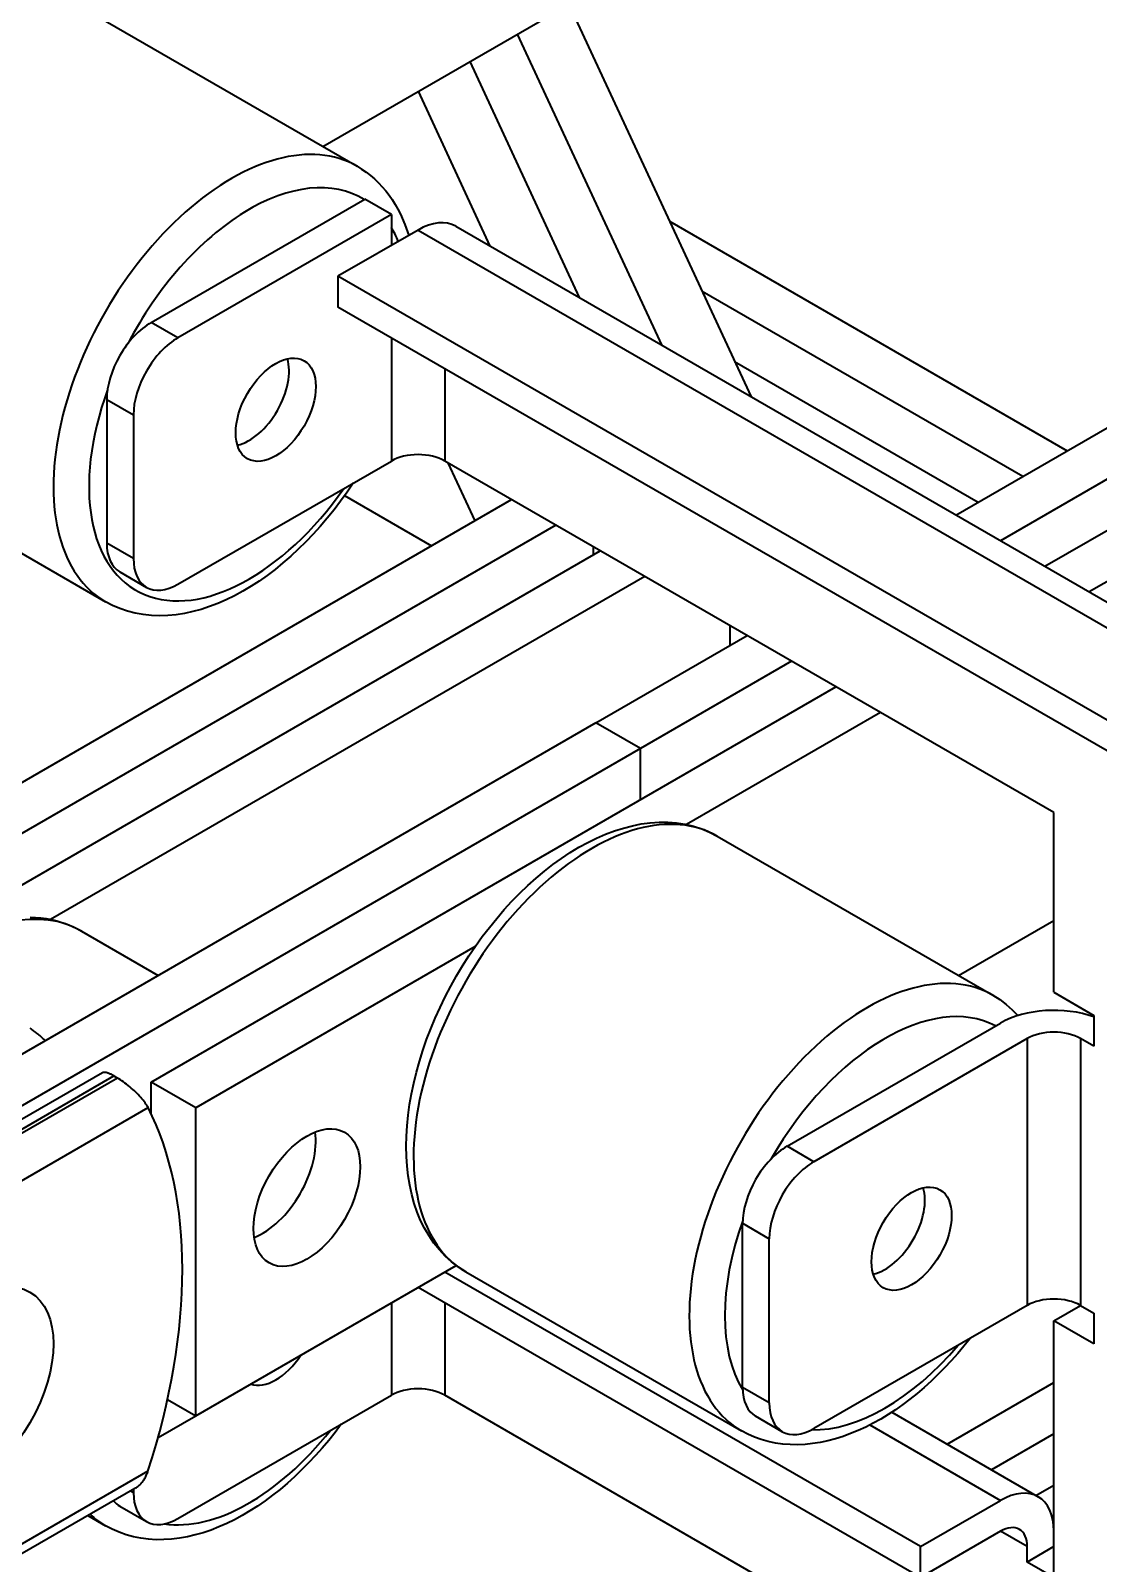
# Model space of a CAD drawing. Header units: millimetres. Extents: x -116965 to 323937, y 291661 to 566926.
# Drawn here: x -12059 to -11974.1, y 301887.9 to 302009.8 of the extents above; entities that cross this region are included whole.
import ezdxf

# ---------------------------------------------------------------- set-up
doc = ezdxf.new("R2010")
doc.units = ezdxf.units.MM
doc.layers.add('Visible Edges(Schneider)', color=7, linetype='Continuous', lineweight=35)
doc.layers.add('Visible Tangent Edges(Schneider)', color=7, linetype='Continuous', lineweight=35)

msp = doc.modelspace()

# ---------------------------------------------------------------- linework, layer by layer
at = {"layer": 'Visible Edges(Schneider)'}
for p, q in [((-12035.789033, 302000.624742), (-12003.389084, 302019.330862)), ((-12054.981421, 302011.705473), (-12033.061111, 301999.049776)), ((-12016.21749, 302011.924378), (-12001.735357, 301980.719719)), ((-12008.806425, 301984.802202), (-12020.299972, 302009.567356)), ((-12024.105054, 302007.370491), (-12015.397019, 301988.607283)), ((-12022.468087, 301992.689766), (-12028.187537, 302005.013468)), ((-11985.442316, 301971.312928), (-11928.863366, 302003.9788)), ((-11978.371248, 301967.230445), (-11914.72123, 302003.9788)), ((-11925.327832, 302001.937558), (-11981.906782, 301969.271686)), ((-11911.185696, 302001.937558), (-11974.835714, 301965.189203)), ((-12049.425072, 301986.628247), (-12032.454509, 301996.426206)), ((-12030.333189, 301995.201461), (-12032.454509, 301996.426206)), ((-12030.333189, 301995.201461), (-12047.303752, 301985.403502)), ((-12030.333189, 301995.201461), (-12030.333189, 301992.751972)), ((-12008.213452, 301994.678074), (-11976.593074, 301976.42204)), ((-12028.211869, 301993.976717), (-12034.57583, 301990.302482)), ((-12025.211869, 301994.273889), (-11961.218705, 301957.327419)), ((-11970.582666, 301953.356012), (-12034.57583, 301990.302482)), ((-12034.57583, 301990.302482), (-12034.57583, 301987.852992)), ((-11980.128608, 301974.380799), (-12005.625261, 301989.101299)), ((-11970.582666, 301950.906522), (-12034.57583, 301987.852992)), ((-12003.037071, 301983.524523), (-11983.664141, 301972.339557)), ((-12052.960606, 301980.504523), (-12052.960606, 301969.073571)), ((-12050.839286, 301979.279778), (-12050.839286, 301967.848826)), ((-12074.981421, 301977.064457), (-12053.061111, 301964.40876)), ((-12047.303752, 301965.807584), (-12030.333189, 301975.605543)), ((-11977.653734, 301947.640536), (-12026.090548, 301975.605543)), ((-12025.840353, 301975.461093), (-12023.70466, 301970.859313)), ((-12064.627868, 301947.232287), (-12020.787247, 301972.543681)), ((-12034.053085, 301972.854247), (-12027.151208, 301968.869447)), ((-12017.251714, 301970.50244), (-12061.092334, 301945.191046)), ((-12099.983207, 301918.654907), (-12013.71618, 301968.461198)), ((-12010.180646, 301966.419957), (-12057.422461, 301939.144882)), ((-12051.925072, 301966.784685), (-12049.803752, 301965.55994)), ((-12014.069733, 301954.784881), (-12002.048918, 301961.725102)), ((-11998.513384, 301959.68386), (-12010.534199, 301952.743639)), ((-12049.425072, 301926.2075), (-11994.97785, 301957.642619)), ((-11991.442316, 301955.601377), (-12006.864326, 301946.697475)), ((-12014.069733, 301954.784881), (-12084.780411, 301913.960052)), ((-12010.534199, 301952.743639), (-12014.069733, 301954.784881)), ((-12010.534199, 301952.743639), (-12081.244877, 301911.91881)), ((-12010.534199, 301948.661156), (-12010.534199, 301952.743639)), ((-11977.653734, 301933.351845), (-11977.653734, 301947.640536)), ((-12004.423286, 301945.773374), (-11982.502976, 301933.117677)), ((-11985.230898, 301934.692643), (-11977.653734, 301939.067321)), ((-12054.981421, 301938.220781), (-12048.870509, 301934.692643)), ((-12023.663756, 301936.99832), (-12045.889538, 301924.166259)), ((-11977.653734, 301933.351845), (-11974.471753, 301931.514728)), ((-11974.471753, 301931.514728), (-11974.471753, 301929.065238)), ((-11998.866937, 301921.104397), (-11981.896374, 301930.902356)), ((-11979.775054, 301929.677611), (-11996.745617, 301919.879652)), ((-11974.471753, 301929.065238), (-11975.532413, 301929.677611)), ((-12053.293284, 301926.953253), (-12079.477728, 301911.842225)), ((-12052.391849, 301926.69589), (-12052.109006, 301926.532591)), ((-12045.889538, 301924.166259), (-12049.425072, 301926.2075)), ((-12049.425072, 301923.671032), (-12049.425072, 301926.2075)), ((-12045.889538, 301899.671361), (-12045.889538, 301924.166259)), ((-12002.402471, 301901.916727), (-12002.402471, 301914.980672)), ((-12000.281151, 301900.691982), (-12000.281151, 301913.755927)), ((-12045.889538, 301899.671361), (-12025.179845, 301911.628108)), ((-11988.260336, 301889.26103), (-12026.090548, 301911.102314)), ((-12024.423286, 301911.132358), (-12002.502976, 301898.476661)), ((-11988.260336, 301886.81154), (-12028.211869, 301909.877569)), ((-11979.775054, 301908.4487), (-11996.745617, 301898.650741)), ((-11977.653734, 301907.223955), (-11975.532413, 301908.4487)), ((-11975.532413, 301908.4487), (-11974.471753, 301907.836327)), ((-11977.653734, 301886.81154), (-11977.653734, 301907.223955)), ((-11974.471753, 301905.386837), (-11977.653734, 301907.223955)), ((-11974.471753, 301907.836327), (-11974.471753, 301905.386837)), ((-11986.149423, 301897.419987), (-11977.653734, 301902.324975)), ((-12048.137012, 301900.968941), (-12045.889538, 301899.671361)), ((-12047.303752, 301891.506396), (-12030.333189, 301901.304355)), ((-11977.653734, 301873.339347), (-12026.090548, 301901.304355)), ((-12048.885283, 301897.941768), (-12045.889538, 301899.671361)), ((-11999.245617, 301898.403097), (-12001.366937, 301899.627841)), ((-11990.545733, 301899.958198), (-11978.896374, 301893.232438)), ((-11977.653734, 301898.242492), (-11982.613889, 301895.378746)), ((-12050.716628, 301893.898687), (-12076.902068, 301878.787084)), ((-12050.839286, 301893.827901), (-12050.839286, 301893.547637)), ((-11979.078355, 301893.337504), (-11977.653734, 301894.160009)), ((-12051.925072, 301892.483496), (-12049.803752, 301891.258751)), ((-11988.260336, 301889.26103), (-11981.896374, 301892.935265)), ((-12054.46578, 301891.735053), (-12053.061111, 301890.924067)), ((-11981.896374, 301890.485775), (-11988.260336, 301886.81154)), ((-11988.260336, 301886.81154), (-11988.260336, 301889.26103)), ((-11977.653734, 301889.26103), (-11979.775054, 301888.036285)), ((-11979.775054, 301888.036285), (-11979.775054, 301889.26103)), ((-11977.653734, 301886.81154), (-11979.775054, 301888.036285))]:
    msp.add_line(p, q, dxfattribs=at)
at = {"layer": 'Visible Edges(Schneider)', "flags": 128}
for points in [[(-12033.061112, 301999.049776), (-12032.6955, 301998.825158), (-12032.342523, 301998.581095), (-12032.002666, 301998.31836), (-12031.676416, 301998.037726), (-12031.364262, 301997.739965), (-12031.066691, 301997.425851), (-12030.784191, 301997.096155), (-12030.517248, 301996.75165), (-12030.266326, 301996.393119), (-12030.031373, 301996.021459), (-12029.81221, 301995.637336), (-12029.608736, 301995.241349), (-12029.248461, 301994.41617), (-12028.94975, 301993.5507)], [(-12033.366062, 301973.854513), (-12033.857512, 301973.130983), (-12034.366339, 301972.423558), (-12034.89163, 301971.733538), (-12035.432475, 301971.062224), (-12035.987963, 301970.410917), (-12036.557146, 301969.780922), (-12037.139081, 301969.173392), (-12037.732834, 301968.589436), (-12038.337474, 301968.030158), (-12038.952069, 301967.496666), (-12039.575687, 301966.990067), (-12040.207397, 301966.511467), (-12040.846276, 301966.061898), (-12041.491465, 301965.642289), (-12042.142136, 301965.253642), (-12042.797463, 301964.896961), (-12043.456615, 301964.573247), (-12044.118769, 301964.283506), (-12044.783095, 301964.02874), (-12045.448862, 301963.809963), (-12046.115529, 301963.62832), (-12046.781782, 301963.48504), (-12047.446214, 301963.381352), (-12048.107414, 301963.318488), (-12048.763977, 301963.297678), (-12049.414493, 301963.320151), (-12050.0575, 301963.387185), (-12050.690471, 301963.500119), (-12051.310328, 301963.658978), (-12051.91406, 301963.863527), (-12052.498658, 301964.113533), (-12053.061111, 301964.40876)], [(-12024.423286, 301911.132357), (-12024.996766, 301911.497311), (-12025.537816, 301911.909948), (-12026.044496, 301912.367193), (-12026.514866, 301912.865975), (-12026.946987, 301913.403219), (-12027.339111, 301913.975747), (-12027.691294, 301914.580229), (-12028.00409, 301915.214322), (-12028.277978, 301915.87581), (-12028.513437, 301916.562476), (-12028.710944, 301917.272107), (-12028.871041, 301918.002593), (-12028.994538, 301918.75253), (-12029.082035, 301919.520472), (-12029.1341, 301920.304922), (-12029.151296, 301921.104388), (-12029.13419, 301921.917374), (-12029.083344, 301922.742385), (-12028.999268, 301923.577951), (-12028.88244, 301924.422525), (-12028.733453, 301925.274452), (-12028.552897, 301926.132078), (-12028.341364, 301926.993747), (-12028.099447, 301927.857804), (-12027.827735, 301928.722594), (-12027.526847, 301929.586393), (-12027.197575, 301930.447404), (-12026.840772, 301931.303866), (-12026.457292, 301932.154019), (-12026.04799, 301932.996103), (-12025.61372, 301933.828356), (-12025.155336, 301934.649016), (-12024.673791, 301935.456295), (-12024.170174, 301936.248515), (-12023.645572, 301937.024043), (-12023.101073, 301937.781247), (-12022.537768, 301938.518493), (-12021.956746, 301939.234149), (-12021.359105, 301939.926583), (-12020.746033, 301940.594258), (-12020.11869, 301941.235801), (-12019.47822, 301941.849856), (-12018.825764, 301942.435066), (-12018.162465, 301942.990075), (-12017.489465, 301943.513525), (-12016.807902, 301944.004095), (-12016.118858, 301944.460637), (-12015.42335, 301944.881938), (-12014.722392, 301945.266765), (-12014.016998, 301945.613891), (-12013.308184, 301945.922083), (-12012.596964, 301946.190113), (-12011.884166, 301946.416726), (-12011.170637, 301946.600485), (-12010.458061, 301946.73988), (-12009.748166, 301946.833405), (-12009.042677, 301946.879552), (-12008.34332, 301946.876814), (-12007.651822, 301946.82368), (-12006.970629, 301946.718405), (-12006.303489, 301946.560449), (-12005.654091, 301946.350102), (-12005.026127, 301946.087647), (-12004.423286, 301945.773374)], [(-12059.064676, 301939.329327), (-12058.631346, 301939.309617), (-12058.201331, 301939.270092), (-12057.775295, 301939.210246), (-12057.354198, 301939.129884), (-12056.938934, 301939.029076), (-12056.530399, 301938.907892), (-12056.129486, 301938.7664), (-12055.737089, 301938.604672), (-12055.354103, 301938.422776), (-12054.981421, 301938.22078)], [(-11982.502976, 301933.117677), (-11981.96027, 301932.774382), (-11981.446091, 301932.388475), (-11980.962542, 301931.962432), (-11980.511728, 301931.49873)], [(-12057.853961, 301929.50614), (-12057.913946, 301929.564556), (-12057.974535, 301929.622388), (-12058.035596, 301929.67952), (-12058.09713, 301929.735953), (-12058.16014, 301929.792603), (-12058.224713, 301929.849543), (-12058.290662, 301929.9066), (-12058.3578, 301929.963598), (-12058.425938, 301930.020366), (-12058.49489, 301930.07673), (-12058.564471, 301930.132512), (-12058.634487, 301930.187545), (-12058.70476, 301930.241649), (-12058.775092, 301930.294656), (-12058.8453, 301930.346407), (-12058.915192, 301930.396799), (-12058.984589, 301930.445721), (-12059.053308, 301930.49307)], [(-12052.39185, 301926.695889), (-12052.444042, 301926.725541), (-12052.495664, 301926.7539), (-12052.546607, 301926.7809), (-12052.596754, 301926.806482), (-12052.646001, 301926.830576), (-12052.694231, 301926.853122), (-12052.741335, 301926.874054), (-12052.787202, 301926.893308), (-12052.831721, 301926.910819), (-12052.874779, 301926.926527), (-12052.916267, 301926.940362), (-12052.956073, 301926.952266), (-12052.994135, 301926.962215), (-12053.030442, 301926.970244), (-12053.064973, 301926.976393), (-12053.09771, 301926.980696), (-12053.128642, 301926.983195), (-12053.15775, 301926.983923), (-12053.185014, 301926.982923), (-12053.210425, 301926.980227), (-12053.233958, 301926.975879), (-12053.255606, 301926.969912), (-12053.275344, 301926.962368), (-12053.293268, 301926.953236)], [(-12049.677731, 301924.180202), (-12049.726474, 301924.270117), (-12049.782603, 301924.364595), (-12049.845829, 301924.46304), (-12049.915878, 301924.564847), (-12049.992467, 301924.669418), (-12050.075313, 301924.776152), (-12050.164109, 301924.884451), (-12050.25826, 301924.99367), (-12050.35699, 301925.103124), (-12050.459532, 301925.21212), (-12050.565102, 301925.319976), (-12050.672938, 301925.425995), (-12050.782501, 301925.52972), (-12050.896517, 301925.633689), (-12051.015106, 301925.737983), (-12051.137177, 301925.841565), (-12051.261652, 301925.943391), (-12051.387441, 301926.042429), (-12051.513452, 301926.137658), (-12051.638596, 301926.228297), (-12051.761791, 301926.313733), (-12051.881976, 301926.393337), (-12051.998071, 301926.466497), (-12052.109008, 301926.53259)], [(-11984.311381, 301905.82965), (-11984.801035, 301905.218878), (-11985.302847, 301904.624435), (-11985.816113, 301904.047295), (-11986.340124, 301903.488367), (-11986.874186, 301902.94848), (-11987.417601, 301902.42846), (-11987.969673, 301901.929136), (-11988.529707, 301901.451334), (-11989.097004, 301900.99588), (-11989.670868, 301900.563604), (-11990.25061, 301900.155267), (-11990.83559, 301899.771556), (-11991.425188, 301899.413223), (-11992.018786, 301899.081017), (-11992.615764, 301898.775687), (-11993.215507, 301898.497983), (-11993.817393, 301898.248657), (-11994.420804, 301898.028457), (-11995.025296, 301897.838158), (-11995.630362, 301897.678647), (-11996.23496, 301897.550844), (-11996.838037, 301897.455668), (-11997.438541, 301897.394041), (-11998.035421, 301897.36688), (-11998.627622, 301897.375104), (-11999.214092, 301897.419635), (-11999.793408, 301897.50157), (-12000.363258, 301897.62143), (-12000.92139, 301897.779044), (-12001.465554, 301897.974237), (-12001.993499, 301898.206835), (-12002.502977, 301898.476661)], [(-12034.318738, 301899.003297), (-12034.810874, 301898.352352), (-12035.316897, 301897.717792), (-12035.836035, 301897.100674), (-12036.36751, 301896.502084), (-12036.910533, 301895.923036), (-12037.464327, 301895.364452), (-12038.028121, 301894.827252), (-12038.601137, 301894.312356), (-12039.182602, 301893.820685), (-12039.771742, 301893.353159), (-12040.36778, 301892.910697), (-12040.969958, 301892.494107), (-12041.577574, 301892.10418), (-12042.189942, 301891.741753), (-12042.806373, 301891.407657), (-12043.426179, 301891.102729), (-12044.048671, 301890.827801), (-12044.673161, 301890.583707), (-12045.298997, 301890.371287), (-12045.92581, 301890.191462), (-12046.552613, 301890.045254), (-12047.178231, 301889.933683), (-12047.801498, 301889.857774), (-12048.421238, 301889.818549), (-12049.036284, 301889.817031), (-12049.645462, 301889.854244), (-12050.247385, 301889.931341), (-12050.8396, 301890.049151), (-12051.419583, 301890.207523), (-12051.984832, 301890.406264), (-12052.532842, 301890.645176), (-12053.061111, 301890.924068)], [(-12050.716637, 301893.898709), (-12050.660637, 301893.93254), (-12050.605062, 301893.968993), (-12050.55002, 301894.008), (-12050.495616, 301894.049493), (-12050.441953, 301894.093404), (-12050.389141, 301894.139666), (-12050.337284, 301894.18821), (-12050.286485, 301894.238969), (-12050.23685, 301894.291877), (-12050.188486, 301894.346864), (-12050.141498, 301894.403863), (-12050.095993, 301894.462805), (-12050.052048, 301894.523595), (-12050.009711, 301894.586093), (-12049.969023, 301894.65015), (-12049.930016, 301894.715625), (-12049.892729, 301894.782373), (-12049.857206, 301894.850247), (-12049.823479, 301894.919107), (-12049.791589, 301894.988804), (-12049.761577, 301895.059194), (-12049.733474, 301895.130135), (-12049.707327, 301895.201479), (-12049.683168, 301895.273085)]]:
    msp.add_lwpolyline(points, dxfattribs=at)
at = {"layer": 'Visible Edges(Schneider)'}
for centre, major_axis, start_param, end_param in [((-12028.211869, 301989.077737), (3, 5.196152), 0, 0.7853981634), ((-12049.425072, 301982.545764), (-2.5, -4.330127), 3.926990817, 5.4977871438), ((-12047.303752, 301981.32102), (2.5, 4.330127), 0.7853981634, 2.3561944902), ((-12041.646898, 301980.912771), (-2.25, -3.897114), 0.4908826783, 2.6507099753), ((-12041.646898, 301980.912771), (2.25, 3.897114), 3.6324753319, 5.7923026289), ((-12028.211869, 301974.380799), (-3, 0), 3.926990817, 5.4977871438), ((-12049.425072, 301971.114812), (-2.5, -4.330127), 5.4977871438, 6.2831853072), ((-12047.303752, 301969.890067), (-2.5, -4.330127), 5.4977871438, 7.0685834706), ((-11977.653734, 301928.452866), (-6, 0), 4.1533991144, 5.4977871438), ((-11977.653734, 301928.452866), (-3, 0), 3.926990817, 5.4977871438), ((-12077.002236, 301893.959255), (21.25, 36.80608), 5.0680101825, 5.9271296789), ((-12040.586237, 301919.063155), (3, 5.196152), 3.7717298997, 5.6530480611), ((-12040.586237, 301919.063155), (-3, -5.196152), 0.6301372461, 2.5114554075), ((-11998.866937, 301917.021914), (-2.5, -4.330127), 3.926990817, 5.4977871438), ((-11996.745617, 301915.797169), (2.5, 4.330127), 0.7853981634, 2.3561944902), ((-11991.088763, 301914.980672), (-2.25, -3.897114), 0.4908826783, 2.6507099753), ((-11991.088763, 301914.980672), (2.25, 3.897114), 3.6324753319, 5.7923026289), ((-11977.653734, 301907.223955), (-3, 0), 3.926990817, 5.4977871438), ((-12039.525577, 301906.203334), (-2.25, -3.897114), 0.1057243445, 1.4650719823), ((-12028.211869, 301900.07961), (-3, 0), 3.926990817, 5.4977871438), ((-11998.866937, 301903.957968), (-2.5, -4.330127), 5.4977871438, 6.2831853072), ((-11996.745617, 301902.733224), (-2.5, -4.330127), 5.4977871438, 7.0685834706), ((-12047.303752, 301895.588879), (-2.5, -4.330127), 5.4977871438, 7.0685834706), ((-11981.896374, 301888.036285), (3, 5.196152), 5.4977871438, 7.0685834706), ((-12049.425072, 301896.813623), (-2.5, -4.330127), 6.0578653128, 6.2831853072), ((-11981.896374, 301888.036285), (1.5, 2.598076), 5.4977871438, 7.0685834706)]:
    msp.add_ellipse(centre, major_axis=major_axis, ratio=0.5773502692, start_param=start_param, end_param=end_param, dxfattribs=at)
for centre, major_axis in [((-12039.525577, 301979.688026), (-2.25, -3.897114)), ((-12037.050703, 301917.021914), (3, 5.196152)), ((-11988.967442, 301913.755927), (-2.25, -3.897114)), ((-12063.567208, 301901.712603), (4.5, 7.794229))]:
    msp.add_ellipse(centre, major_axis=major_axis, ratio=0.5773502692, dxfattribs=at)
at = {"layer": 'Visible Tangent Edges(Schneider)'}
for p, q in [((-12028.211869, 301993.976717), (-11964.218705, 301957.030246)), ((-12047.303752, 301985.403502), (-12049.425072, 301986.628247)), ((-12030.333189, 301985.403502), (-12030.333189, 301975.605543)), ((-12026.090548, 301982.954013), (-12026.090548, 301975.605543)), ((-12052.960606, 301980.504523), (-12050.839286, 301979.279778)), ((-12050.839286, 301967.848826), (-12052.960606, 301969.073571)), ((-12014.265233, 301968.144202), (-12014.265233, 301968.778194)), ((-12003.389084, 301960.951356), (-12003.389084, 301962.498847)), ((-11979.775054, 301929.677611), (-11979.775054, 301908.4487)), ((-11975.532413, 301929.677611), (-11975.532413, 301908.4487)), ((-12078.32775, 301911.728296), (-12052.391849, 301926.69589)), ((-12052.109006, 301926.532591), (-12078.045554, 301911.564623)), ((-12076.419562, 301908.747506), (-12049.677732, 301924.180201)), ((-11996.745617, 301919.879652), (-11998.866937, 301921.104397)), ((-12002.402471, 301914.980672), (-12000.281151, 301913.755927)), ((-12030.333189, 301908.652824), (-12030.333189, 301901.304355)), ((-12026.090548, 301908.652824), (-12026.090548, 301901.304355)), ((-12000.281151, 301900.691982), (-12002.402471, 301901.916727)), ((-11992.292606, 301898.937531), (-11981.896374, 301892.935265)), ((-12049.683169, 301895.273084), (-12076.425347, 301879.840188)), ((-12050.839286, 301893.547637), (-12051.082054, 301893.6878)), ((-11979.775054, 301889.26103), (-11981.896374, 301890.485775))]:
    msp.add_line(p, q, dxfattribs=at)
for centre, major_axis, start_param, end_param in [((-12064.981421, 301994.384965), (-10, -17.320508), 3.1415926536, 6.2831853072), ((-12043.061111, 301981.729268), (10, 17.320508), 0, 3.1415926536), ((-12041.646898, 301980.912771), (9, 15.588457), 6.2654346652, 7.9283275396), ((-12041.646898, 301980.912771), (9, 15.588457), 5.8672462737, 5.9736693934), ((-12041.646898, 301980.912771), (-9, -15.588457), 5.0120016146, 7.7027673114), ((-12014.423286, 301928.452866), (-10, -17.320508), 3.1415926536, 6.2831853072), ((-12064.981421, 301920.900273), (10, 17.320508), 0, 1.8862711398), ((-11992.502976, 301915.797169), (10, 17.320508), 0, 3.1415926536), ((-11991.088763, 301914.980672), (9, 15.588457), 0.021611667, 1.5752991034), ((-11991.088763, 301914.980672), (-9, -15.588457), 5.0210899578, 5.9744843298), ((-11991.088763, 301914.980672), (-9, -15.588457), 0.3087009774, 1.2612804131), ((-12041.646898, 301907.428079), (-9, -15.588457), 0.2252605566, 1.3187434123), ((-12043.061111, 301908.244576), (-10, -17.320508), 6.1510546376, 6.2831853072)]:
    msp.add_ellipse(centre, major_axis=major_axis, ratio=0.5773502692, start_param=start_param, end_param=end_param, dxfattribs=at)

doc.saveas('drawing.dxf')
